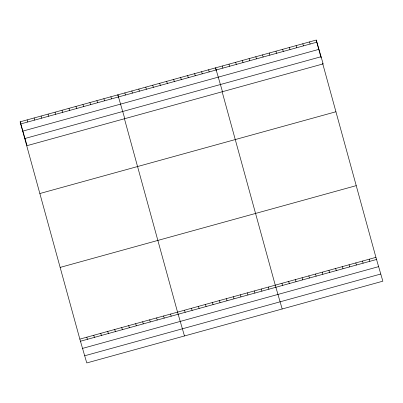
<?xml version="1.0" encoding="UTF-8"?>
<svg xmlns="http://www.w3.org/2000/svg" width="403" height="403" viewBox="0 0 403 403"><rect width="100%" height="100%" fill="white"/><g stroke="black" fill="none" stroke-linecap="round" stroke-linejoin="round"><path stroke-width="0.6" d="M20.15 121.817L316.229 40.053L323.156 63.886L27.072 145.649L20.15 121.817L79.844 339.114L86.771 362.947L382.85 281.183L375.928 257.351L322.581 63.17M20.765 123.938L316.849 42.179M22.85 131.101L318.929 49.342M24.991 138.486L321.075 56.722M39.852 193.526L335.931 111.762M60.148 267.406L356.227 185.642M79.844 339.114L375.928 257.351M80.464 341.235L376.543 259.477M82.544 348.399L378.624 266.64M84.685 355.778L380.77 274.02M309.519 41.907L310.139 44.033M369.213 259.205L369.833 261.325M302.809 43.761L303.424 45.887M362.504 261.058L363.118 263.179M296.099 45.615L296.714 47.735M355.794 262.912L356.408 265.033M289.384 47.468L290.004 49.589M349.084 264.766L349.698 266.887M282.674 49.322L283.294 51.443M342.369 266.62L342.988 268.741M275.964 51.176L276.579 53.297M335.659 268.474L336.273 270.594M269.254 53.03L269.869 55.151M328.949 270.322L329.563 272.448M262.539 54.884L263.159 57.004M322.239 272.176L322.853 274.302M255.829 56.732L256.449 58.858M315.524 274.03L316.143 276.156M249.119 58.586L249.734 60.712M308.814 275.884L309.428 278.005M242.41 60.44L243.024 62.566M302.104 277.738L302.718 279.858M235.695 62.294L236.314 64.415M295.394 279.591L296.009 281.712M228.985 64.148L229.604 66.268M288.679 281.445L289.299 283.566M222.275 66.001L222.889 68.122M281.969 283.299L282.589 285.42M222.486 91.688L215.565 67.855L216.215 70.223M282.181 308.98L275.259 285.153L222.078 91.562M208.583 69.779L209.202 71.905M268.277 287.077L268.897 289.198M201.606 71.709L202.22 73.83M261.3 289.006L261.915 291.127M194.629 73.638L195.243 75.759M254.323 290.931L254.938 293.057M187.647 75.562L188.261 77.683M247.341 292.86L247.961 294.981M180.67 77.492L181.285 79.613M240.364 294.784L240.979 296.91M173.688 79.416L174.308 81.542M233.382 296.714L234.002 298.835M166.711 81.346L167.326 83.466M226.405 298.643L227.02 300.764M159.729 83.27L160.349 85.396M219.428 300.567L220.043 302.688M152.752 85.199L153.367 87.32M212.446 302.497L213.066 304.618M145.775 87.129L146.39 89.249M205.47 304.421L206.084 306.547M138.793 89.053L139.413 91.174M198.488 306.351L199.107 308.471M131.816 90.982L132.431 93.103M191.511 308.275L192.125 310.401M124.834 92.907L125.454 95.032M184.529 310.204L185.148 312.325M124.779 118.668L117.857 94.836L118.507 97.204M184.473 335.966L177.552 312.134L124.371 118.542M110.875 96.76L111.495 98.886M170.575 314.058L171.189 316.179M103.898 98.69L104.513 100.81M163.593 315.987L164.212 318.108M96.922 100.619L97.536 102.74M156.616 317.912L157.23 320.037M89.94 102.543L90.559 104.664M149.634 319.841L150.254 321.962M82.963 104.473L83.577 106.594M142.657 321.765L143.272 323.891M75.981 106.397L76.6 108.523M135.675 323.695L136.295 325.815M69.004 108.326L69.618 110.447M128.698 325.624L129.313 327.745M62.027 110.251L62.641 112.377M121.721 327.548L122.336 329.669M55.045 112.18L55.659 114.301M114.739 329.478L115.359 331.598M48.068 114.109L48.682 116.23M107.762 331.402L108.377 333.528M41.086 116.034L41.705 118.155M100.78 333.331L101.4 335.452M34.109 117.963L34.723 120.084M93.803 335.256L94.418 337.382M27.127 119.887L27.747 122.013M86.826 337.185L87.441 339.306M316.229 40.053L319.65 52.501M319.811 53.095L321.115 57.836"/></g></svg>
